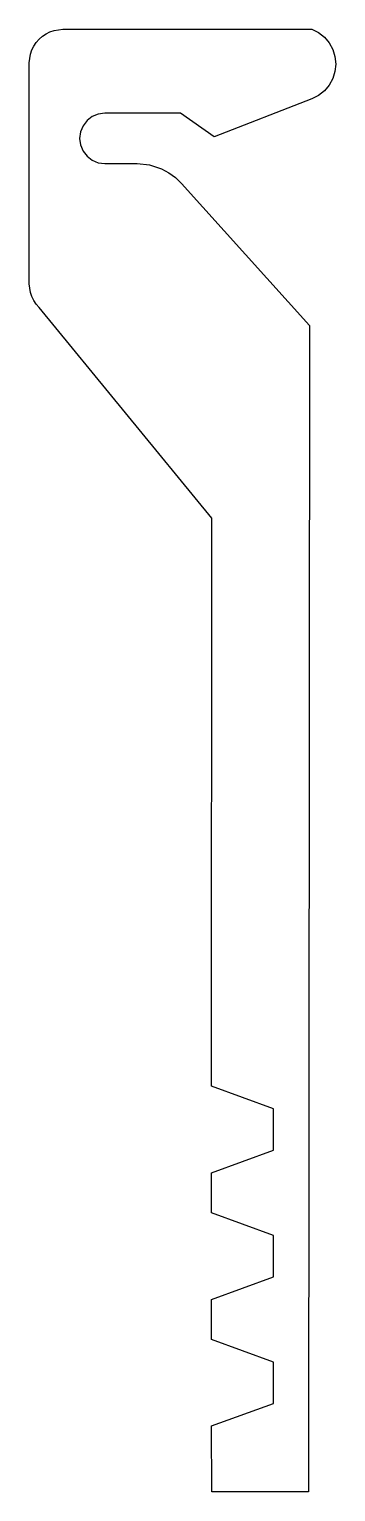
# Model space of a CAD drawing. Header units: metres. Extents: x 515.8 to 534.1, y 0 to 87.1.
import ezdxf

# ---------------------------------------------------------------- set-up
doc = ezdxf.new("R2010")
doc.units = ezdxf.units.M

msp = doc.modelspace()

# ---------------------------------------------------------------- linework, layer by layer
at = {"layer": 'Group#16'}
for points in [[(532.46, 0, 0), (526.698, 0, 0), (526.676, 3.915, 0), (530.369, 5.259, 0), (530.369, 7.712, 0), (526.676, 9.057, 0), (526.676, 11.454, 0), (530.369, 12.799, 0), (530.369, 15.252, 0), (526.676, 16.596, 0), (526.676, 18.994, 0), (530.369, 20.339, 0), (530.369, 22.792, 0), (526.676, 24.136, 0), (526.698, 57.963, 0.001), (516.415, 70.499, 0.001), (516.243, 70.696, 0.001), (516.098, 70.914, 0.001), (515.982, 71.148, 0.001), (515.898, 71.396, 0.001), (515.83, 71.914, 0.001), (515.83, 85.06, 0.001), (515.898, 85.578, 0.001), (515.982, 85.825, 0.001), (516.098, 86.06, 0.001), (516.243, 86.278, 0.001), (516.415, 86.474, 0.001), (516.612, 86.647, 0.001), (516.83, 86.792, 0.001), (517.064, 86.908, 0.001), (517.312, 86.992, 0.001), (517.83, 87.06, 0.001), (532.654, 87.06, 0.001), (533.05, 86.859, 0.001), (533.398, 86.583, 0.001), (533.684, 86.244, 0.001), (533.897, 85.854, 0.001), (534.028, 85.43, 0.001), (534.073, 84.988, 0.001), (534.028, 84.547, 0.001), (533.897, 84.122, 0.001), (533.684, 83.733, 0.001), (533.398, 83.393, 0.001), (533.05, 83.118, 0.001), (532.654, 82.917, 0.001), (526.83, 80.66, 0.001), (524.83, 82.06, 0.001), (520.33, 82.06, 0.001), (519.941, 82.009, 0.001), (519.58, 81.859, 0.001), (519.269, 81.621, 0.001), (519.031, 81.31, 0.001), (518.881, 80.948, 0.001), (518.83, 80.56, 0.001), (518.881, 80.172, 0.001), (519.031, 79.81, 0.001), (519.269, 79.499, 0.001), (519.58, 79.261, 0.001), (519.941, 79.111, 0.001), (520.33, 79.06, 0.001), (522.247, 79.06, 0.001), (522.986, 78.982, 0.001), (523.693, 78.753, 0.001), (524.13, 78.52, 0.001), (524.532, 78.228, 0.001), (524.888, 77.884, 0.001), (532.505, 69.42, 0.001), (532.46, 0, 0)], [(532.505, 69.42, 0.001), (532.46, 0, 0), (526.698, 0, 0), (526.676, 3.915, 0), (530.369, 5.259, 0), (530.369, 7.712, 0), (526.676, 9.057, 0), (526.676, 11.454, 0), (530.369, 12.799, 0), (530.369, 15.252, 0), (526.676, 16.596, 0), (526.676, 18.994, 0), (530.369, 20.339, 0), (530.369, 22.792, 0), (526.676, 24.136, 0), (526.698, 57.963, 0.001), (516.415, 70.499, 0.001), (516.243, 70.696, 0.001), (516.098, 70.914, 0.001), (515.982, 71.148, 0.001), (515.898, 71.396, 0.001), (515.83, 71.914, 0.001), (515.83, 85.06, 0.001), (515.898, 85.578, 0.001), (515.982, 85.825, 0.001), (516.098, 86.06, 0.001), (516.243, 86.278, 0.001), (516.415, 86.474, 0.001), (516.612, 86.647, 0.001), (516.83, 86.792, 0.001), (517.064, 86.908, 0.001), (517.312, 86.992, 0.001), (517.83, 87.06, 0.001), (532.654, 87.06, 0.001), (533.05, 86.859, 0.001), (533.398, 86.583, 0.001), (533.684, 86.244, 0.001), (533.897, 85.854, 0.001), (534.028, 85.43, 0.001), (534.073, 84.988, 0.001), (534.028, 84.547, 0.001), (533.897, 84.122, 0.001), (533.684, 83.733, 0.001), (533.398, 83.393, 0.001), (533.05, 83.118, 0.001), (532.654, 82.917, 0.001), (526.83, 80.66, 0.001), (524.83, 82.06, 0.001), (520.33, 82.06, 0.001), (519.941, 82.009, 0.001), (519.58, 81.859, 0.001), (519.269, 81.621, 0.001), (519.031, 81.31, 0.001), (518.881, 80.948, 0.001), (518.83, 80.56, 0.001), (518.881, 80.172, 0.001), (519.031, 79.81, 0.001), (519.269, 79.499, 0.001), (519.58, 79.261, 0.001), (519.941, 79.111, 0.001), (520.33, 79.06, 0.001), (522.247, 79.06, 0.001), (522.986, 78.982, 0.001), (523.693, 78.753, 0.001), (524.13, 78.52, 0.001), (524.532, 78.228, 0.001), (524.888, 77.884, 0.001), (532.505, 69.42, 0.001)]]:
    msp.add_polyline3d(points, dxfattribs=at)

doc.saveas('drawing.dxf')
